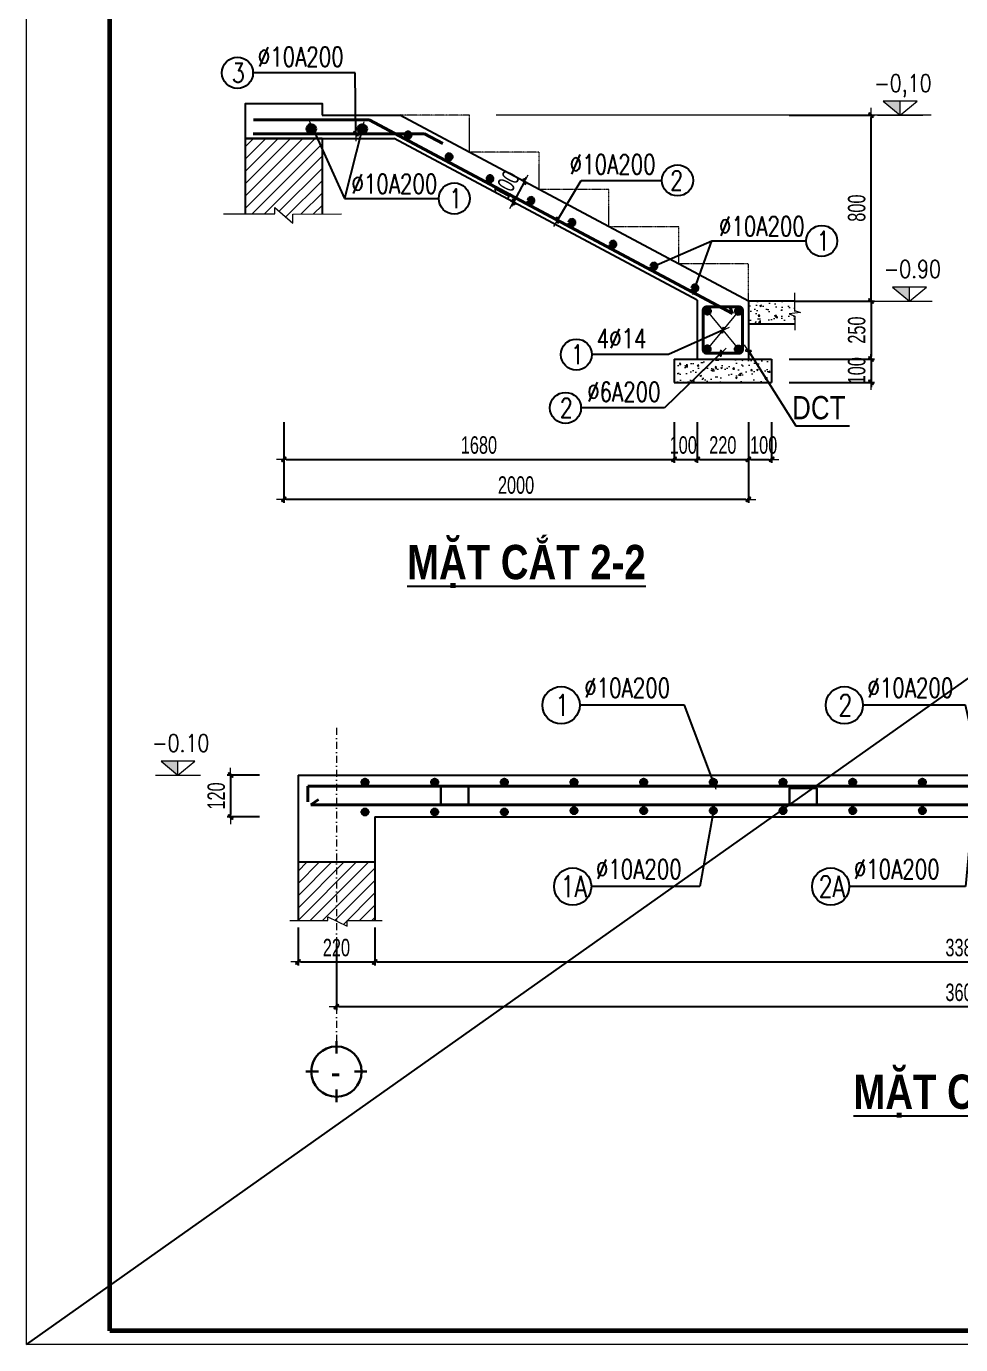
# Model space of a CAD drawing. Header units: millimetres. Extents: x -178395 to 493851, y -561170 to -280028.
# Drawn here: x -108675 to -95267, y -480365 to -461455 of the extents above; entities that cross this region are included whole.
import ezdxf
from ezdxf.enums import TextEntityAlignment as Align

# ---------------------------------------------------------------- set-up
doc = ezdxf.new("R2010")
doc.units = ezdxf.units.MM
doc.header["$MEASUREMENT"] = 0
doc.header["$PDMODE"] = 32
for name, pattern in [('CENTER', [2, 1.25, -0.25, 0.25, -0.25]), ('DASHDOT', [1, 0.5, -0.25, 0, -0.25]), ('HIDDEN', [0.375, 0.25, -0.125])]:
    doc.linetypes.add(name, pattern=pattern)
doc.layers.get('Defpoints').update_dxf_attribs({"color": 1})
for name, color, linetype, lineweight in [('Dim', 252, 'Continuous', 13), ('Khungten_LCDI', 7, 'Continuous', 5), ('LC Dim', 8, 'Continuous', 18), ('LC Hatch', 252, 'Continuous', 9), ('LC ISO', 153, 'Continuous', 13), ('LC MANH DUT', 35, 'HIDDEN', 5), ('LC Net dam 1', 30, 'Continuous', 30), ('LC Net dam2', 6, 'Continuous', 40), ('LC Net dam3', 1, 'Continuous', 60), ('LC Net thay', 63, 'Continuous', 25), ('LC Net truc', 79, 'DASHDOT', 13), ('LC Text1', 3, 'Continuous', 20), ('LC Text2', 7, 'Continuous', 25), ('thay1', 63, 'Continuous', 18), ('truc', 76, 'CENTER', 9), ('v-MANH', 147, 'Continuous', 5)]:
    doc.layers.add(name, color=color, linetype=linetype, lineweight=lineweight)
doc.layers.add('KCS_Plotter', color=11, linetype='Continuous', plot=False)
doc.styles.add('1', font='vnsimli.shx', dxfattribs={"width": 0.6})
doc.styles.add('EG 1', font='VHAVANB.TTF')
doc.styles.add('HOATBIF', font='hoatbif.shx', dxfattribs={"width": 0.7})
doc.styles.add('Khungten', font='VHAVAN.TTF', dxfattribs={"width": 0.9, "height": 5000})
doc.styles.add('LC 1', font='VHAVANB.TTF')
doc.styles.add('LC 3', font='vnsimli.shx', dxfattribs={"width": 0.75})
doc.styles.add('LC3', font='VHARIALB.TTF', dxfattribs={"width": 0.8})
doc.styles.add('T1', font='Vnsimli.shx', dxfattribs={"width": 0.8})
doc.styles.add('T2', font='VHARIAL.TTF', dxfattribs={"width": 0.8})
doc.styles.add('Tahoma', font='tahoma_0.ttf')
doc.styles.add('Title', font='VHBLACK.TTF', dxfattribs={"width": 0.8})
doc.dimstyles.new('1-100', dxfattribs={"dimscale": 100, "dimtxt": 2.5, "dimasz": 0.35, "dimexe": 0.5, "dimexo": 0, "dimgap": 0.8, "dimtad": 1, "dimdec": 0, "dimzin": 0, "dimdsep": 46, "dimtxsty": 'HOATBIF', "dimblk1": 'DOT', "dimblk2": 'DOT', "dimsah": 1, "dimcen": -1, "dimdle": 1, "dimclrd": 256, "dimclre": 256, "dimclrt": 4, "dimadec": 3, "dimazin": 2, "dimtfac": 0.333333, "dimtdec": 0, "dimtix": 1, "dimtmove": 2, "dimatfit": 3, "dimldrblk": 'DOT', "dimfxl": 1, "dimtvp": 0.833333, "dimtolj": 1, "dimtzin": 0, "dimarcsym": 0})
doc.dimstyles.new('1-100$7', dxfattribs={"dimtxt": 230, "dimasz": 300, "dimexe": 50, "dimexo": 300, "dimgap": 80, "dimtad": 1, "dimdec": 3, "dimzin": 12, "dimdsep": 46, "dimtxsty": '1', "dimblk1": 'ARCHTICK', "dimblk2": 'ARCHTICK', "dimsah": 1, "dimcen": 0.09, "dimdle": 160, "dimclrd": 6, "dimclre": 6, "dimclrt": 2, "dimadec": 3, "dimazin": 3, "dimtfac": 1, "dimtdec": 3, "dimtix": 1, "dimtmove": 2, "dimatfit": 3, "dimldrblk": 'DOTSMALL', "dimfxl": 1, "dimtolj": 1, "dimtzin": 15, "dimarcsym": 0})
doc.dimstyles.new('1-110', dxfattribs={"dimscale": 110, "dimtxt": 2.5, "dimasz": 0.35, "dimexe": 0.5, "dimexo": 1, "dimgap": 0.8, "dimtad": 1, "dimdec": 0, "dimzin": 0, "dimdsep": 46, "dimtxsty": 'HOATBIF', "dimblk1": 'DOT', "dimblk2": 'DOT', "dimsah": 1, "dimcen": -1, "dimdle": 1, "dimclrd": 256, "dimclre": 256, "dimclrt": 4, "dimadec": 3, "dimazin": 2, "dimtfac": 0.333333, "dimtdec": 0, "dimtix": 1, "dimtmove": 2, "dimatfit": 3, "dimldrblk": 'DOT', "dimfxl": 1, "dimtvp": 0.833333, "dimtolj": 1, "dimtzin": 0, "dimarcsym": 0})
pattern_1 = [(50, (-156922, -272813.9), (256.1641, -22.41145), [26.7857, -294.64256]), (355, (-156922, -272813.9), (-49.554, 268.63978), [21.42855, -235.71405]), (100.45144, (-156900.66, -272815.77), (206.6101, 246.22832), [22.76433, -250.40765]), (46.1842, (-156922, -272742.47), (381.15724, -59.11397), [40.1785, -441.96384]), (96.63564, (-156890.24, -272747.4), (333.8075, 347.89915), [34.1465, -375.6117]), (351.18416, (-156922, -272742.47), (333.8075, 347.89915), [32.1428, -353.5711]), (21, (-156886.3, -272760.33), (213.18088, -143.79232), [26.7857, -294.64256]), (326, (-156886.3, -272760.33), (86.89825, 258.9819), [21.42855, -235.71405]), (71.45144, (-156868.53, -272772.31), (300.07912, 115.18958), [22.76433, -250.40765]), (37.5, (-156922.01, -272813.9), (4.3428, 118.890543), [0, -232.85691, 0, -239.28547, 0, -236.6069]), (7.5, (-156922.01, -272813.9), (93.95331, 140.861184), [0, -136.42843, 0, -227.49977, 0, -90.17848]), (327.5, (-157001.65, -272813.9), (190.65068, -8.055303), [0, -89.28562, 0, -278.57115, 0, -369.64249]), (317.5, (-157037.36, -272813.9), (208.28057, 35.75174), [0, -116.07131, 0, -184.99981, 0, -262.49974])]

# ---------------------------------------------------------------- blocks, each defined once
blk = doc.blocks.new('lcdi fix')
at = {"layer": 'Defpoints', "lineweight": 0}
blk.add_lwpolyline([(-1200, -14850), (-1200, 14850), (40800, 14850), (40800, -14850)], close=True, dxfattribs=at)
at = {"layer": 'Khungten_LCDI', "color": 5, "lineweight": 60}
blk.add_lwpolyline([(0, -14650), (0, 14650), (40600, 14650), (40600, -14650)], close=True, dxfattribs=at)
at = {"color": 7, "style": 'Khungten', "width": 0.8}
for tag, p in [('REVISION', (39499, -10746)), ('NGAYHT', (39546, -11609))]:
    blk.add_attdef(tag, text='', height=200, dxfattribs=at).set_placement(p, align=Align.CENTER)
at = {"layer": 'LC Text1', "color": 3, "style": 'LC 1', "width": 1.834006}
for tag, p, p2 in [('TENBANVE1', (36913, -8886), (40339, -8886)), ('TENBANVE2', (36913, -9562), (40339, -9562))]:
    blk.add_attdef(tag, text='', height=250, dxfattribs=at).set_placement(p, p2, align=Align.FIT)
at = {"layer": 'LC Text1', "style": 'Title', "width": 0.7}
blk.add_attdef('SOBANVE', text='', height=250, dxfattribs=at).set_placement((39562, -13896), align=Align.CENTER)
blk = doc.blocks.new('DOT')
at = {"layer": 'LC Dim'}
blk.add_line((-3, 0), (3, 0), dxfattribs=at)
at = {"layer": 'LC Dim', "color": 4}
blk.add_line((-1, -1), (1, 1), dxfattribs=at)
blk.add_lwpolyline([(0.5, 1), (-1, -0.5), (-0.5, -1), (1, 0.5)], close=True, dxfattribs=at)
blk = doc.blocks.new('*D651')
at = {"layer": 'Defpoints', "color": 0, "transparency": 16777216}
for p in [(-104980, -467131), (-98313, -467131), (-104980, -468241)]:
    blk.add_point(p, dxfattribs=at)
at = {"layer": 'LC Dim', "lineweight": -2, "transparency": 16777216}
for p, q in [((-104980, -467131), (-104980, -468291)), ((-98313, -467131), (-98313, -468291)), ((-98348, -468241), (-104945, -468241))]:
    blk.add_line(p, q, dxfattribs=at)
at = {"layer": 'LC Dim', "lineweight": -2, "transparency": 16777216, "xscale": 35, "yscale": 35, "zscale": 35, "rotation": 180}
blk.add_blockref('DOT', (-104980, -468241), dxfattribs=at)
at = {"layer": 'LC Dim', "lineweight": -2, "transparency": 16777216, "xscale": 35, "yscale": 35, "zscale": 35}
blk.add_blockref('DOT', (-98313, -468241), dxfattribs=at)
at = {"layer": 'LC Dim', "color": 4, "transparency": 16777216, "insert": (-101647, -468036), "char_height": 250, "attachment_point": 5, "style": 'HOATBIF'}
blk.add_mtext('\\A1;2000', dxfattribs=at)
blk = doc.blocks.new('_Dot')
at = {"color": 0, "linetype": 'ByBlock', "lineweight": -2}
blk.add_line((-0.5, 0), (-1, 0), dxfattribs=at)
at = {"color": 0, "linetype": 'ByBlock', "const_width": 0.5}
blk.add_lwpolyline([(-0.25, 0, 1), (0.25, 0, 1)], format="xyb", close=True, dxfattribs=at)
blk = doc.blocks.new('*D652')
at = {"layer": 'Defpoints', "color": 0, "transparency": 16777216}
for p in [(-97727, -462728), (-96553, -462728), (-97648, -465395)]:
    blk.add_point(p, dxfattribs=at)
at = {"layer": 'LC Dim', "lineweight": -2, "transparency": 16777216}
for p, q in [((-97727, -462728), (-96503, -462728)), ((-96553, -465360), (-96553, -462763)), ((-97648, -465395), (-96503, -465395))]:
    blk.add_line(p, q, dxfattribs=at)
at = {"layer": 'LC Dim', "lineweight": -2, "transparency": 16777216, "xscale": 35, "yscale": 35, "zscale": 35}
for p, rotation in [((-96553, -462728), 90), ((-96553, -465395), 270)]:
    blk.add_blockref('DOT', p, dxfattribs=dict(at, rotation=rotation))
at = {"layer": 'LC Dim', "color": 4, "transparency": 16777216, "insert": (-96758, -464062), "char_height": 250, "attachment_point": 5, "rotation": 90, "style": 'HOATBIF'}
blk.add_mtext('\\A1;800', dxfattribs=at)
blk = doc.blocks.new('Caodo1')
at = {"layer": 'LC Text1'}
blk.add_hatch(color=4, dxfattribs=at).paths.add_polyline_path([(0, 200), (0, 0), (243, 200)])
at = {"layer": 'LC Text1', "color": 4}
for p, q in [((0, 0), (0, 200)), ((324, 0), (-324, 0))]:
    blk.add_line(p, q, dxfattribs=at)
blk.add_lwpolyline([(-243, 200), (243, 200), (0, 0), (0, 0)], close=True, dxfattribs=at)
at = {"layer": 'LC Text1', "color": 4, "style": 'T1', "width": 0.8}
blk.add_attdef('%%P0,00', text='', height=250, dxfattribs=at).set_placement((-39, 460), align=Align.MIDDLE_CENTER)
blk = doc.blocks.new('theptron1')
at = {"layer": 'LC Net dam3'}
for p, q in [((-0.5, 0), (0.5, 0)), ((-0.35, 0.35), (0.35, -0.35)), ((0.35, 0.35), (-0.35, -0.35)), ((0, 0.5), (0, -0.5))]:
    blk.add_line(p, q, dxfattribs=at)
blk.add_circle((0, 0), 0.5, dxfattribs=at)
blk = doc.blocks.new('*D653')
at = {"layer": 'Defpoints', "color": 0, "transparency": 16777216}
for p in [(-97648, -465395), (-97727, -466228), (-96553, -466228)]:
    blk.add_point(p, dxfattribs=at)
at = {"layer": 'LC Dim', "lineweight": -2, "transparency": 16777216}
for p, q in [((-97648, -465395), (-96503, -465395)), ((-96553, -465430), (-96553, -466193)), ((-97727, -466228), (-96503, -466228))]:
    blk.add_line(p, q, dxfattribs=at)
at = {"layer": 'LC Dim', "lineweight": -2, "transparency": 16777216, "xscale": 35, "yscale": 35, "zscale": 35}
for p, rotation in [((-96553, -465395), 90), ((-96553, -466228), 270)]:
    blk.add_blockref('DOT', p, dxfattribs=dict(at, rotation=rotation))
at = {"layer": 'LC Dim', "color": 4, "transparency": 16777216, "insert": (-96758, -465812), "char_height": 250, "attachment_point": 5, "rotation": 90, "style": 'HOATBIF'}
blk.add_mtext('\\A1;250', dxfattribs=at)
blk = doc.blocks.new('*D654')
at = {"layer": 'Defpoints', "color": 0, "transparency": 16777216}
for p in [(-97727, -466228), (-97727, -466562), (-96553, -466562)]:
    blk.add_point(p, dxfattribs=at)
at = {"layer": 'LC Dim', "lineweight": -2, "transparency": 16777216}
for p, q in [((-97727, -466228), (-96503, -466228)), ((-96553, -466193), (-96553, -466158)), ((-96553, -466228), (-96553, -466562)), ((-97727, -466562), (-96503, -466562)), ((-96553, -466597), (-96553, -466632))]:
    blk.add_line(p, q, dxfattribs=at)
at = {"layer": 'LC Dim', "lineweight": -2, "transparency": 16777216, "xscale": 35, "yscale": 35, "zscale": 35}
for p, rotation in [((-96553, -466228), 270), ((-96553, -466562), 90)]:
    blk.add_blockref('DOT', p, dxfattribs=dict(at, rotation=rotation))
at = {"layer": 'LC Dim', "color": 4, "transparency": 16777216, "insert": (-96758, -466395), "char_height": 250, "attachment_point": 5, "rotation": 90, "style": 'HOATBIF'}
blk.add_mtext('\\A1;100', dxfattribs=at)
blk = doc.blocks.new('*U616')
at = {"layer": 'LC Dim', "xscale": 66.64550114019022, "yscale": 66.64550114019022, "zscale": 66.64550114019022, "rotation": 180}
blk.add_blockref('theptron1', (0, 0), dxfattribs=at)
blk = doc.blocks.new('*U617')
at = {"layer": 'thay1', "color": 0, "linetype": 'ByBlock', "lineweight": -2, "transparency": 16777216}
for p in [(4060, 2298), (3480, 1970), (2900, 1642), (2320, 1313), (1740, 985), (1160, 657), (580, 328), (0, 0)]:
    blk.add_blockref('*U616', p, dxfattribs=at)
blk = doc.blocks.new('*D655')
at = {"layer": 'Defpoints', "color": 0, "transparency": 16777216}
for p in [(-101571, -463658), (-101728, -463952), (-101685, -463975)]:
    blk.add_point(p, dxfattribs=at)
at = {"layer": 'LC Dim', "lineweight": -2, "transparency": 16777216}
for p, q in [((-101528, -463681), (-101685, -463975)), ((-101571, -463658), (-101484, -463704)), ((-101511, -463650), (-101495, -463619)), ((-101728, -463952), (-101641, -463999)), ((-101701, -464006), (-101718, -464037))]:
    blk.add_line(p, q, dxfattribs=at)
at = {"layer": 'LC Dim', "lineweight": -2, "transparency": 16777216, "xscale": 35, "yscale": 35, "zscale": 35}
for p, rotation in [((-101528, -463681), 241.9275130641606), ((-101685, -463975), 61.92751306416056)]:
    blk.add_blockref('DOT', p, dxfattribs=dict(at, rotation=rotation))
at = {"layer": 'LC Dim', "color": 4, "transparency": 16777216, "insert": (-101787, -463731), "char_height": 250, "attachment_point": 5, "rotation": 61.9275, "style": 'HOATBIF'}
blk.add_mtext('\\A1;100', dxfattribs=at)
blk = doc.blocks.new('*D656')
at = {"layer": 'Defpoints', "color": 0, "transparency": 16777216}
for p in [(-104980, -467131), (-99380, -467131), (-99380, -467667)]:
    blk.add_point(p, dxfattribs=at)
at = {"layer": 'LC Dim', "lineweight": -2, "transparency": 16777216}
for p, q in [((-104980, -467131), (-104980, -467717)), ((-99380, -467131), (-99380, -467717)), ((-104945, -467667), (-99415, -467667))]:
    blk.add_line(p, q, dxfattribs=at)
at = {"layer": 'LC Dim', "lineweight": -2, "transparency": 16777216, "xscale": 35, "yscale": 35, "zscale": 35, "rotation": 180}
blk.add_blockref('DOT', (-104980, -467667), dxfattribs=at)
at = {"layer": 'LC Dim', "lineweight": -2, "transparency": 16777216, "xscale": 35, "yscale": 35, "zscale": 35}
blk.add_blockref('DOT', (-99380, -467667), dxfattribs=at)
at = {"layer": 'LC Dim', "color": 4, "transparency": 16777216, "insert": (-102180, -467462), "char_height": 250, "attachment_point": 5, "style": 'HOATBIF'}
blk.add_mtext('\\A1;1680', dxfattribs=at)
blk = doc.blocks.new('*D657')
at = {"layer": 'Defpoints', "color": 0, "transparency": 16777216}
for p in [(-99380, -467131), (-99047, -467131), (-99047, -467667)]:
    blk.add_point(p, dxfattribs=at)
at = {"layer": 'LC Dim', "lineweight": -2, "transparency": 16777216}
for p, q in [((-99380, -467131), (-99380, -467717)), ((-99047, -467131), (-99047, -467717)), ((-99345, -467667), (-99082, -467667))]:
    blk.add_line(p, q, dxfattribs=at)
at = {"layer": 'LC Dim', "lineweight": -2, "transparency": 16777216, "xscale": 35, "yscale": 35, "zscale": 35, "rotation": 180}
blk.add_blockref('DOT', (-99380, -467667), dxfattribs=at)
at = {"layer": 'LC Dim', "lineweight": -2, "transparency": 16777216, "xscale": 35, "yscale": 35, "zscale": 35}
blk.add_blockref('DOT', (-99047, -467667), dxfattribs=at)
at = {"layer": 'LC Dim', "color": 4, "transparency": 16777216, "insert": (-99248, -467462), "char_height": 250, "attachment_point": 5, "style": 'HOATBIF'}
blk.add_mtext('\\A1;100', dxfattribs=at)
blk = doc.blocks.new('*D658')
at = {"layer": 'Defpoints', "color": 0, "transparency": 16777216}
for p in [(-99047, -467131), (-98313, -467131), (-98313, -467667)]:
    blk.add_point(p, dxfattribs=at)
at = {"layer": 'LC Dim', "lineweight": -2, "transparency": 16777216}
for p, q in [((-99047, -467131), (-99047, -467717)), ((-98313, -467131), (-98313, -467717)), ((-99012, -467667), (-98348, -467667))]:
    blk.add_line(p, q, dxfattribs=at)
at = {"layer": 'LC Dim', "lineweight": -2, "transparency": 16777216, "xscale": 35, "yscale": 35, "zscale": 35, "rotation": 180}
blk.add_blockref('DOT', (-99047, -467667), dxfattribs=at)
at = {"layer": 'LC Dim', "lineweight": -2, "transparency": 16777216, "xscale": 35, "yscale": 35, "zscale": 35}
blk.add_blockref('DOT', (-98313, -467667), dxfattribs=at)
at = {"layer": 'LC Dim', "color": 4, "transparency": 16777216, "insert": (-98680, -467462), "char_height": 250, "attachment_point": 5, "style": 'HOATBIF'}
blk.add_mtext('\\A1;220', dxfattribs=at)
blk = doc.blocks.new('*D659')
at = {"layer": 'Defpoints', "color": 0, "transparency": 16777216}
for p in [(-98313, -467131), (-97980, -467131), (-97980, -467667)]:
    blk.add_point(p, dxfattribs=at)
at = {"layer": 'LC Dim', "lineweight": -2, "transparency": 16777216}
for p, q in [((-98313, -467131), (-98313, -467717)), ((-97980, -467131), (-97980, -467717)), ((-98278, -467667), (-98015, -467667))]:
    blk.add_line(p, q, dxfattribs=at)
at = {"layer": 'LC Dim', "lineweight": -2, "transparency": 16777216, "xscale": 35, "yscale": 35, "zscale": 35, "rotation": 180}
blk.add_blockref('DOT', (-98313, -467667), dxfattribs=at)
at = {"layer": 'LC Dim', "lineweight": -2, "transparency": 16777216, "xscale": 35, "yscale": 35, "zscale": 35}
blk.add_blockref('DOT', (-97980, -467667), dxfattribs=at)
at = {"layer": 'LC Dim', "color": 4, "transparency": 16777216, "insert": (-98094, -467462), "char_height": 250, "attachment_point": 5, "style": 'HOATBIF'}
blk.add_mtext('\\A1;100', dxfattribs=at)
blk = doc.blocks.new('TIEUDE1')
at = {"layer": 'LC Text2', "color": 7, "style": 'LC 1'}
blk.add_attdef('TIªU§Ò', text='', height=5, dxfattribs=at).set_placement((0, 0), align=Align.BOTTOM_CENTER)
blk.add_attdef('TL', text='', height=3, dxfattribs=at).set_placement((0, -2), align=Align.TOP_CENTER)
blk = doc.blocks.new('*D682')
at = {"layer": 'Defpoints', "color": 0, "transparency": 16777216}
for p in [(-105228, -472195), (-105744, -472795), (-105228, -472795)]:
    blk.add_point(p, dxfattribs=at)
at = {"layer": 'LC Dim', "lineweight": -2, "transparency": 16777216}
for p, q in [((-105328, -472195), (-105794, -472195)), ((-105744, -472230), (-105744, -472760)), ((-105328, -472795), (-105794, -472795))]:
    blk.add_line(p, q, dxfattribs=at)
at = {"layer": 'LC Dim', "lineweight": -2, "transparency": 16777216, "xscale": 35, "yscale": 35, "zscale": 35}
for p, rotation in [((-105744, -472195), 90), ((-105744, -472795), 270)]:
    blk.add_blockref('DOT', p, dxfattribs=dict(at, rotation=rotation))
at = {"layer": 'LC Dim', "color": 4, "transparency": 16777216, "insert": (-105949, -472495), "char_height": 250, "attachment_point": 5, "rotation": 90, "style": 'HOATBIF'}
blk.add_mtext('\\A1;120', dxfattribs=at)
blk = doc.blocks.new('*D683')
at = {"layer": 'Defpoints', "color": 0, "transparency": 16777216}
for p in [(-104775, -474283), (-103675, -474283), (-103675, -474876)]:
    blk.add_point(p, dxfattribs=at)
at = {"layer": 'LC Dim', "lineweight": -2, "transparency": 16777216}
for p, q in [((-104775, -474383), (-104775, -474926)), ((-103675, -474383), (-103675, -474926)), ((-104740, -474876), (-103710, -474876))]:
    blk.add_line(p, q, dxfattribs=at)
at = {"layer": 'LC Dim', "lineweight": -2, "transparency": 16777216, "xscale": 35, "yscale": 35, "zscale": 35, "rotation": 180}
blk.add_blockref('DOT', (-104775, -474876), dxfattribs=at)
at = {"layer": 'LC Dim', "lineweight": -2, "transparency": 16777216, "xscale": 35, "yscale": 35, "zscale": 35}
blk.add_blockref('DOT', (-103675, -474876), dxfattribs=at)
at = {"layer": 'LC Dim', "color": 4, "transparency": 16777216, "insert": (-104225, -474671), "char_height": 250, "attachment_point": 5, "style": 'HOATBIF'}
blk.add_mtext('\\A1;220', dxfattribs=at)
blk = doc.blocks.new('*D684')
at = {"layer": 'Defpoints', "color": 0, "transparency": 16777216}
for p in [(-103675, -474283), (-86775, -474283), (-86775, -474876)]:
    blk.add_point(p, dxfattribs=at)
at = {"layer": 'LC Dim', "lineweight": -2, "transparency": 16777216}
for p, q in [((-103675, -474383), (-103675, -474926)), ((-86775, -474383), (-86775, -474926)), ((-103640, -474876), (-86810, -474876))]:
    blk.add_line(p, q, dxfattribs=at)
at = {"layer": 'LC Dim', "lineweight": -2, "transparency": 16777216, "xscale": 35, "yscale": 35, "zscale": 35, "rotation": 180}
blk.add_blockref('DOT', (-103675, -474876), dxfattribs=at)
at = {"layer": 'LC Dim', "lineweight": -2, "transparency": 16777216, "xscale": 35, "yscale": 35, "zscale": 35}
blk.add_blockref('DOT', (-86775, -474876), dxfattribs=at)
at = {"layer": 'LC Dim', "color": 4, "transparency": 16777216, "insert": (-95225, -474671), "char_height": 250, "attachment_point": 5, "style": 'HOATBIF'}
blk.add_mtext('\\A1;3380', dxfattribs=at)
blk = doc.blocks.new('*D686')
at = {"layer": 'Defpoints', "color": 0, "transparency": 16777216}
for p in [(-104225, -474513), (-86225, -474513), (-104225, -475518)]:
    blk.add_point(p, dxfattribs=at)
at = {"layer": 'LC Dim', "lineweight": -2, "transparency": 16777216}
for p, q in [((-104225, -474613), (-104225, -475568)), ((-86225, -474613), (-86225, -475568)), ((-86260, -475518), (-104190, -475518))]:
    blk.add_line(p, q, dxfattribs=at)
at = {"layer": 'LC Dim', "lineweight": -2, "transparency": 16777216, "xscale": 35, "yscale": 35, "zscale": 35, "rotation": 180}
blk.add_blockref('DOT', (-104225, -475518), dxfattribs=at)
at = {"layer": 'LC Dim', "lineweight": -2, "transparency": 16777216, "xscale": 35, "yscale": 35, "zscale": 35}
blk.add_blockref('DOT', (-86225, -475518), dxfattribs=at)
at = {"layer": 'LC Dim', "color": 4, "transparency": 16777216, "insert": (-95225, -475313), "char_height": 250, "attachment_point": 5, "style": 'HOATBIF'}
blk.add_mtext('\\A1;3600', dxfattribs=at)
blk = doc.blocks.new('KyHieu TrucDinhVi')
at = {"color": 7, "lineweight": 30}
for p, q in [((0, 2.36), (0, 4)), ((-2.36, 0), (-4, 0)), ((2.36, 0), (4, 0)), ((0, -2.36), (0, -4))]:
    blk.add_line(p, q, dxfattribs=at)
blk.add_circle((0, 0), 3.3, dxfattribs=at)
at = {"ltscale": 20, "style": 'Tahoma'}
blk.add_attdef('AA', text='', height=3, dxfattribs=at).set_placement((0, 0), align=Align.MIDDLE_CENTER)

msp = doc.modelspace()

# ---------------------------------------------------------------- hatches: boundary and pattern name
at = {"layer": 'LC Hatch'}
h = msp.add_hatch(dxfattribs=at)
h.set_pattern_fill('ANSI31', color=256, scale=1000)
h.set_pattern_definition([(45, (-160161.22, -216581.91), (-88.38835, 88.38835), [])])
h.paths.add_polyline_path([(-104430.3, -464144.7), (-104430.3, -463061.8), (-105530.3, -463061.8), (-105530.3, -464143.4), (-105107.9, -464143.4), (-105107.9, -464052.9), (-104849.2, -464276.7), (-104849.2, -464146.7)])
h = msp.add_hatch(dxfattribs=at)
h.set_pattern_fill('AR-CONC', color=256, scale=35.71425)
h.set_pattern_definition(pattern_1)
h.paths.add_polyline_path([(-98313.6, -465395.2), (-97650.1, -465395.2), (-97650.1, -465528.9), (-97567.6, -465558.9), (-97729.7, -465578.5), (-97648.5, -465612.7), (-97648.5, -465728.5), (-98313.6, -465728.5)])
h = msp.add_hatch(dxfattribs=at)
h.set_pattern_fill('AR-CONC', color=256, scale=35.71425)
h.set_pattern_definition(pattern_1)
h.paths.add_polyline_path([(-99380.3, -466228.3), (-97980.3, -466228.3), (-97980.3, -466561.6), (-99380.3, -466561.6)])
h = msp.add_hatch(dxfattribs=at)
h.set_pattern_fill('ANSI31', color=256, scale=1000)
h.set_pattern_definition([(45, (-189108.66, -229100.81), (-88.38835, 88.38835), [])])
h.paths.add_polyline_path([(-104346.7, -474226.4), (-104071.2, -474364.3), (-104071.2, -474283), (-103675.2, -474283), (-103675.2, -473445.3), (-104775.2, -473445.3), (-104775.2, -474283), (-104346.7, -474283)])
h.paths.add_polyline_path([(-85675.2, -473445.3), (-86775.2, -473445.3), (-86775.2, -474283), (-86388.8, -474283), (-86388.8, -474226.4), (-86113.3, -474364.3), (-86113.3, -474283), (-85675.2, -474283)])

# ---------------------------------------------------------------- linework, layer by layer
at = {"layer": 'Dim'}
for p, q in [((-98456.6, -465538.7, -22.6), (-98902.5, -466084.6, -22.6)), ((-98902.5, -465538.7, -22.6), (-98456.6, -466084.6, -22.6))]:
    msp.add_line(p, q, dxfattribs=at)
at = {"layer": 'KCS_Plotter', "ltscale": 250}
msp.add_line((-108674.7, -480365.4), (-66674.7, -450665.4), dxfattribs=at)
at = {"layer": 'LC MANH DUT'}
for points in [[(-102313.6, -463261.8), (-102313.6, -462728.5), (-103313.6, -462728.5)], [(-101313.6, -463795.2), (-101313.6, -463261.8), (-102313.6, -463261.8)], [(-100313.6, -464328.5), (-100313.6, -463795.2), (-101313.6, -463795.2)], [(-99313.6, -464861.8), (-99313.6, -464328.5), (-100313.6, -464328.5)], [(-98313.6, -465395.2), (-98313.6, -464861.8), (-99313.6, -464861.8)]]:
    msp.add_lwpolyline(points, dxfattribs=at)
at = {"layer": 'LC Net dam 1'}
for points in [[(-102946.9, -472615.7), (-102724.9, -472615.7), (-102724.9, -472350.7), (-102331.8, -472350.7), (-102331.8, -472615.7), (-102116.9, -472615.7)], [(-97946.9, -472615.7), (-97724.9, -472615.7), (-97724.9, -472383.2), (-97331.8, -472383.2), (-97331.8, -472615.7), (-97116.9, -472615.7)]]:
    msp.add_lwpolyline(points, dxfattribs=at)
at = {"layer": 'LC Net dam2'}
for p, q in [((-103755.1, -462795.3), (-105413, -462795.3)), ((-98542.1, -465575.5), (-103755.1, -462795.3)), ((-105419.4, -462994.8), (-102962.7, -462994.8)), ((-102699.1, -463135.4), (-102962.7, -462994.8)), ((-98542.1, -465575.5), (-98574.4, -465489.3)), ((-85813.3, -472353.8), (-104637, -472353.8)), ((-104637, -472353.8), (-104637, -472576.6)), ((-104591.2, -472622.7), (-104483.3, -472545.9)), ((-85859.1, -472622.7), (-104591.2, -472622.7))]:
    msp.add_line(p, q, dxfattribs=at)
at = {"layer": 'LC Net dam2', "elevation": -22.6}
msp.add_lwpolyline([(-98453.6, -466145), (-98905.6, -466145, -0.4142136), (-98962.9, -466087.6), (-98962.9, -465535.6, -0.4142136), (-98905.6, -465478.3), (-98453.6, -465478.3, -0.4142136), (-98396.2, -465535.6), (-98396.2, -466087.6, -0.4142136)], format="xyb", close=True, dxfattribs=at)
at = {"layer": 'LC Net thay', "ltscale": 2}
for p, q in [((-104430.3, -462728.5), (-103313.6, -462728.5)), ((-98313.6, -465395.2), (-103313.6, -462728.5)), ((-104430.3, -463061.8), (-103396.9, -463061.8)), ((-99046.9, -465381.8), (-103396.9, -463061.8)), ((-97650.1, -465395.2), (-98313.6, -465395.2)), ((-97648.5, -465728.5), (-98313.5, -465728.5)), ((-104775.2, -472195.3), (-104775.2, -474283)), ((-103675.2, -472795.3), (-103675.2, -474283)), ((-103675.2, -473445.3), (-104775.2, -473445.3))]:
    msp.add_line(p, q, dxfattribs=at)
at = {"layer": 'LC Net thay'}
for p, q in [((-105530.3, -463061.8), (-104430.3, -463061.8)), ((-104430.3, -463061.8), (-105530.3, -463061.8)), ((-104775.2, -472195.3), (-85675.2, -472195.3)), ((-103675.2, -472795.3), (-86775.2, -472795.3))]:
    msp.add_line(p, q, dxfattribs=at)
at = {"layer": 'LC Net thay', "ltscale": 7.5}
for p, q in [((-99046.9, -465381.8, -4.9), (-99047.1, -466228.3, -7.6)), ((-98313.6, -465395.2, -44.4), (-98313.3, -466228.3, -37.6)), ((-99380.3, -466228.3, -0.9), (-97980.3, -466228.3, -44.4)), ((-99380.3, -466228.3, -4.9), (-99380.3, -466561.6, -4.9)), ((-97980.3, -466228.3, -44.4), (-97980.3, -466561.6, -44.4)), ((-99380.3, -466561.6, -0.9), (-97980.3, -466561.6, -44.4))]:
    msp.add_line(p, q, dxfattribs=at)
at = {"layer": 'LC Net thay'}
for points in [[(-105530.3, -464143.4), (-105530.3, -462561.8), (-104430.3, -462561.8), (-104430.3, -462728.5)], [(-104430.3, -463061.8), (-104430.3, -464144.7)]]:
    msp.add_lwpolyline(points, dxfattribs=at)
at = {"layer": 'LC Net truc', "ltscale": 200}
msp.add_line((-104225.2, -471519.3), (-104225.2, -476011.3), dxfattribs=at)
at = {"layer": 'LC Text2', "ltscale": 100}
for centre, radius in [((-105645.3, -462122), 222.9), ((-99330.4, -463665.1), 222.9), ((-102533.7, -463924.1), 222.9), ((-97260.2, -464533.3), 222.9), ((-100782.1, -466163.3), 222.9), ((-100938.2, -466928.3), 222.9), ((-101000.8, -471192.9), 267.5), ((-96936.5, -471192.9), 267.5), ((-100834.1, -473794.4), 267.5), ((-97132.3, -473794.4), 267.5)]:
    msp.add_circle(centre, radius, dxfattribs=at)
at = {"layer": 'truc'}
for p, q in [((-95690.1, -462728.5), (-101933.9, -462728.5)), ((-97647.6, -465395.2), (-96154.3, -465395.2))]:
    msp.add_line(p, q, dxfattribs=at)
at = {"layer": 'v-MANH'}
for points in [[(-105847.4, -464143.4), (-105107.9, -464143.4), (-105107.9, -464052.9), (-104849.2, -464276.7), (-104849.2, -464146.7), (-104153.1, -464143.4)], [(-97650.1, -465276), (-97650.1, -465528.9), (-97567.6, -465558.9), (-97729.7, -465578.5), (-97648.5, -465612.7), (-97648.5, -465813.5)], [(-104892.7, -474283), (-104346.7, -474283), (-104346.7, -474226.4), (-104071.2, -474364.3), (-104071.2, -474283), (-103569.6, -474283)]]:
    msp.add_lwpolyline(points, dxfattribs=at)

# ---------------------------------------------------------------- block references
at = {"layer": 'LC Dim'}
for p, xscale, yscale, zscale in [((-104583.8, -462926.7), 100.000000000162, 100.000000000162, 100.000000000162), ((-103853.9, -462926.7), 100.000000000162, 100.000000000162, 100.000000000162), ((-98902.5, -465538.7, -22.6), 66.666666400108, 66.666666400108, 66.666666400108), ((-98456.6, -465538.7, -22.6), -66.666666400108, 66.666666400108, 66.666666400108)]:
    msp.add_blockref('theptron1', p, dxfattribs=dict(at, xscale=xscale, yscale=yscale, zscale=zscale))
at = {"layer": 'LC Dim', "rotation": 180}
for p, xscale, yscale, zscale in [((-98902.5, -466084.6, -22.6), -66.666666400108, 66.666666400108, 66.666666400108), ((-98456.6, -466084.6, -22.6), 66.666666400108, 66.666666400108, 66.666666400108), ((-103815.7, -472297.3), 64.00000000010367, 64.00000000010367, 64.00000000010367), ((-102815.7, -472297.3), 64.00000000010367, 64.00000000010367, 64.00000000010367), ((-101815.7, -472297.3), 64.00000000010367, 64.00000000010367, 64.00000000010367), ((-100815.7, -472297.3), 64.00000000010367, 64.00000000010367, 64.00000000010367), ((-99815.7, -472297.3), 64.00000000010367, 64.00000000010367, 64.00000000010367), ((-98815.7, -472297.3), 64.00000000010367, 64.00000000010367, 64.00000000010367), ((-97815.7, -472297.3), 64.00000000010367, 64.00000000010367, 64.00000000010367), ((-96815.7, -472297.3), 64.00000000010367, 64.00000000010367, 64.00000000010367), ((-95815.7, -472297.3), 64.00000000010367, 64.00000000010367, 64.00000000010367), ((-103815.7, -472724.4), 64.00000000010367, 64.00000000010367, 64.00000000010367), ((-102815.7, -472724.4), 64.00000000010367, 64.00000000010367, 64.00000000010367), ((-101815.7, -472724.4), 64.00000000010367, 64.00000000010367, 64.00000000010367), ((-100815.7, -472705.7), 64.00000000010367, 64.00000000010367, 64.00000000010367), ((-99815.7, -472705.7), 64.00000000010367, 64.00000000010367, 64.00000000010367), ((-98815.7, -472705.7), 64.00000000010367, 64.00000000010367, 64.00000000010367), ((-97815.7, -472705.7), 64.00000000010367, 64.00000000010367, 64.00000000010367), ((-96815.7, -472705.7), 64.00000000010367, 64.00000000010367, 64.00000000010367), ((-95815.7, -472705.7), 64.00000000010367, 64.00000000010367, 64.00000000010367)]:
    msp.add_blockref('theptron1', p, dxfattribs=dict(at, xscale=xscale, yscale=yscale, zscale=zscale))
at = {"layer": 'LC ISO'}
ref = msp.add_blockref('KyHieu TrucDinhVi', (-104225.2, -476448.7), dxfattribs=dict(at, xscale=109.3333333333333, yscale=109.3333333333333, zscale=109.3333333333333))
ref.add_attrib('AA', '-', dxfattribs={"layer": '0', "ltscale": 20, "height": 393.6, "style": 'EG 1', "width": 0.8}).set_placement((-104237, -476448.7), align=Align.MIDDLE_CENTER)
at = {"layer": 'LC Net thay'}
msp.add_blockref('lcdi fix', (-107474.7, -465515.4), dxfattribs=at)
at = {"layer": 'LC Text1'}
ref = msp.add_blockref('Caodo1', (-96134.8, -462728.5), dxfattribs=dict(at, xscale=-1))
ref.add_attrib('%%P0,00', '-0,10', dxfattribs={"layer": 'LC Text2', "height": 250, "style": 'T1', "width": 0.8}).set_placement((-96095.7, -462269), align=Align.MIDDLE_CENTER)
ref = msp.add_blockref('Caodo1', (-95999.7, -465395.2), dxfattribs=dict(at, xscale=-1))
ref.add_attrib('%%P0,00', '-0.90', dxfattribs={"layer": 'LC Text2', "height": 250, "style": 'T1', "width": 0.8}).set_placement((-95960.6, -464935.6), align=Align.MIDDLE_CENTER)
ref = msp.add_blockref('Caodo1', (-106498.6, -472195.3), dxfattribs=dict(at, xscale=-1))
ref.add_attrib('%%P0,00', '-0.10', dxfattribs={"layer": 'LC Text2', "height": 250, "style": 'T1', "width": 0.8}).set_placement((-106459.6, -471735.8), align=Align.MIDDLE_CENTER)
at = {"layer": 'LC Text2'}
ref = msp.add_blockref('TIEUDE1', (-101487.3, -469533.2), dxfattribs=dict(at, xscale=-100.0000000001933, yscale=100.0000000001933, zscale=100.0000000001933))
ref.add_attrib('TIªU§Ò', '%%UmÆt C¾T 2-2', dxfattribs={"color": 7, "height": 492.441, "style": 'LC3', "width": 0.8}).set_placement((-101498.6, -469533.2), align=Align.BOTTOM_CENTER)
ref = msp.add_blockref('TIEUDE1', (-95093.8, -477131.2), dxfattribs=dict(at, xscale=100.0000000001933, yscale=100.0000000001933, zscale=100.0000000001933))
ref.add_attrib('TIªU§Ò', '%%UmÆt C¾T 1-1', dxfattribs={"color": 7, "height": 492.441, "style": 'LC3', "width": 0.8}).set_placement((-95093.8, -477131.2), align=Align.BOTTOM_CENTER)
at = {"layer": 'thay1', "xscale": -1, "rotation": 1.443798393788063}
msp.add_blockref('*U617', (-99080.8, -465208.9), dxfattribs=at)

# ---------------------------------------------------------------- texts
at = {"layer": 'LC Text2', "linetype": 'ByBlock', "style": 'LC 3', "width": 0.75}
for s, p in [('%%C10A200', (-105353.5, -462029.6)), ('%%C10A200', (-100876.8, -463572.7)), ('%%C10A200', (-104009.3, -463852.2)), ('%%C10A200', (-98735.8, -464461.4)), ('4%%C14', (-100490.4, -466070.9)), ('%%C6A200', (-100627.2, -466835.9)), ('%%C10A200', (-100668.9, -471082.1)), ('%%C10A200', (-96604.6, -471082.1)), ('%%C10A200', (-100502.2, -473683.6)), ('%%C10A200', (-96800.4, -473683.6))]:
    msp.add_text(s, height=277.78, dxfattribs=at).set_placement(p)
for s, p in [('3', (-105632.7, -462122)), ('2', (-99342.9, -463665.1)), ('1', (-102514.3, -463924.1)), ('1', (-97240.8, -464533.3)), ('1', (-100769.6, -466163.3)), ('2', (-100925.7, -466928.3))]:
    msp.add_text(s, height=277.8, dxfattribs=at).set_placement(p, align=Align.MIDDLE_CENTER)
at = {"layer": 'LC Text2', "style": 'T2', "width": 0.8}
msp.add_text('dct', height=333.33, dxfattribs=at).set_placement((-97685.8, -467090.9))
at = {"layer": 'LC Text2', "ltscale": 100, "style": 'LC 3', "width": 0.75}
for s, height, p in [('1', 305.6, (-100985.7, -471192.9)), ('2', 305.6, (-96921.4, -471192.9)), ('1A', 305.56, (-100819, -473794.4)), ('2A', 305.56, (-97117.2, -473794.4))]:
    msp.add_text(s, height=height, dxfattribs=at).set_placement(p, align=Align.MIDDLE_CENTER)

# ---------------------------------------------------------------- dimensions: what is measured, and where the dimension line sits
at = {"layer": 'LC Dim'}
for base, p1, p2, angle, dimstyle, override, picture, middle in [((-96553.1, -462728.5), (-97647.6, -465395.2), (-97727.3, -462728.5), 90, '1-100', {"dimlfac": 0.3}, '*D652', (-96758.1, -464061.8)), ((-96553.1, -466228.3), (-97647.6, -465395.2), (-97727.3, -466228.3), 90, '1-100', {"dimlfac": 0.3}, '*D653', (-96758.1, -465811.7)), ((-96553.1, -466561.6), (-97727.3, -466228.3), (-97727.3, -466561.6), 90, '1-100', {"dimlfac": 0.3}, '*D654', (-96758.1, -466395)), ((-104980.3, -468241), (-98313.3, -467131.2), (-104980.3, -467131.2), 180, '1-100', {"dimlfac": 0.3}, '*D651', (-101646.8, -468036)), ((-99380.3, -467667.2), (-104980.3, -467131.2), (-99380.3, -467131.2), 180, '1-100', {"dimlfac": 0.3}, '*D656', (-102180.3, -467462.2)), ((-98313.3, -467667.2), (-99047.1, -467131.2), (-98313.3, -467131.2), 180, '1-100', {"dimlfac": 0.3}, '*D658', (-98680.2, -467462.2)), ((-105744.2, -472795.3), (-105228.3, -472195.3), (-105228.3, -472795.3), 90, '1-110', {"dimscale": 100, "dimlfac": 0.2}, '*D682', (-105949.2, -472495.3))]:
    dim = msp.add_linear_dim(base=base, p1=p1, p2=p2, angle=angle, dimstyle=dimstyle, override=override, dxfattribs=at)
    dim.commit()
    dim.dimension.update_dxf_attribs({"geometry": picture, "text_midpoint": middle})
dim = msp.add_aligned_dim(p1=(-101570.7, -463658), p2=(-101727.6, -463952.1), distance=48.7, dimstyle='1-100', override={"dimlfac": 0.3}, dxfattribs=at)
dim.commit()
dim.dimension.update_dxf_attribs({"geometry": '*D655', "text_midpoint": (-101787.1, -463731.5)})
for base, p1, p2, picture, middle in [((-99047.1, -467667.2), (-99380.3, -467131.2), (-99047.1, -467131.2), '*D657', (-99247.7, -467462.2)), ((-97980.3, -467667.2), (-98313.3, -467131.2), (-97980.3, -467131.2), '*D659', (-98094.2, -467462.2))]:
    dim = msp.add_linear_dim(base=base, p1=p1, p2=p2, angle=180, dimstyle='1-100', override={"dimlfac": 0.3}, dxfattribs=at)
    dim.commit()
    dim.dimension.update_dxf_attribs({"geometry": picture, "text_midpoint": middle, "dimtype": 160})
for base, p1, p2, picture, middle in [((-103675.2, -474875.8), (-104775.2, -474283), (-103675.2, -474283), '*D683', (-104225.2, -474670.8)), ((-86775.2, -474875.8), (-103675.2, -474283), (-86775.2, -474283), '*D684', (-95225.2, -474670.8)), ((-104225.2, -475517.9), (-86225.2, -474512.8), (-104225.2, -474512.8), '*D686', (-95225.2, -475312.9))]:
    dim = msp.add_linear_dim(base=base, p1=p1, p2=p2, dimstyle='1-110', override={"dimscale": 100, "dimlfac": 0.2}, dxfattribs=at)
    dim.commit()
    dim.dimension.update_dxf_attribs({"geometry": picture, "text_midpoint": middle})

# ---------------------------------------------------------------- leaders
at = {"layer": 'Dim'}
for points in [[(-104583.8, -462876.7), (-104110.6, -463924.1), (-102756.7, -463924.1)], [(-103853.9, -462926.7), (-104110.6, -463924.1), (-102756.7, -463924.1)], [(-101054.4, -464235.6), (-100713.6, -463665.1), (-99553.3, -463665.1)], [(-99668.9, -464895.2), (-98837.1, -464533.3), (-97483.2, -464533.3)], [(-99080.8, -465208.9), (-98837.1, -464533.3), (-97483.2, -464533.3)], [(-98815.7, -472297.3), (-99229.8, -471192.9), (-100733.3, -471192.9)], [(-94935.6, -472353.8), (-95196.2, -471192.9), (-96669, -471192.9)], [(-95085.6, -472622.7), (-95197.4, -473794.4), (-96864.8, -473794.4)], [(-98815.7, -472705.7), (-99008.2, -473794.4), (-100566.6, -473794.4)]]:
    msp.add_leader(points, dimstyle='1-100$7', override={"dimscale": 100, "dimtxt": 2.5, "dimasz": 0.35, "dimexe": 0.5, "dimexo": 0, "dimgap": 0.8, "dimdec": 0, "dimzin": 0, "dimtxsty": 'HOATBIF', "dimcen": -1, "dimdle": 1, "dimclrd": 256, "dimclre": 256, "dimclrt": 4, "dimazin": 2, "dimtfac": 0.333333, "dimtdec": 0, "dimldrblk": 'DOT', "dimtvp": 0.833333, "dimtzin": 0}, dxfattribs=at)
at = {"layer": 'LC Dim'}
for points in [[(-103945.8, -462994.8), (-103954.2, -462122), (-105422.3, -462122)], [(-98679.6, -465811.6), (-99457.6, -466163.3), (-100559.2, -466163.3)], [(-98708.5, -466145), (-99519.3, -466928.3), (-100715.3, -466928.3)], [(-98313.4, -466110.2), (-97634.3, -467184.8), (-96863.4, -467184.8)]]:
    msp.add_leader(points, dimstyle='1-100$7', override={"dimscale": 100, "dimtxt": 2.5, "dimasz": 0.35, "dimexe": 0.5, "dimexo": 0, "dimgap": 0.8, "dimdec": 0, "dimlfac": 0.25, "dimzin": 0, "dimtxsty": 'HOATBIF', "dimcen": -1, "dimdle": 1, "dimclrd": 256, "dimclre": 256, "dimclrt": 4, "dimazin": 2, "dimtfac": 0.333333, "dimtdec": 0, "dimldrblk": 'DOT', "dimtvp": 0.833333, "dimtzin": 0}, dxfattribs=at)

doc.saveas('drawing.dxf')
